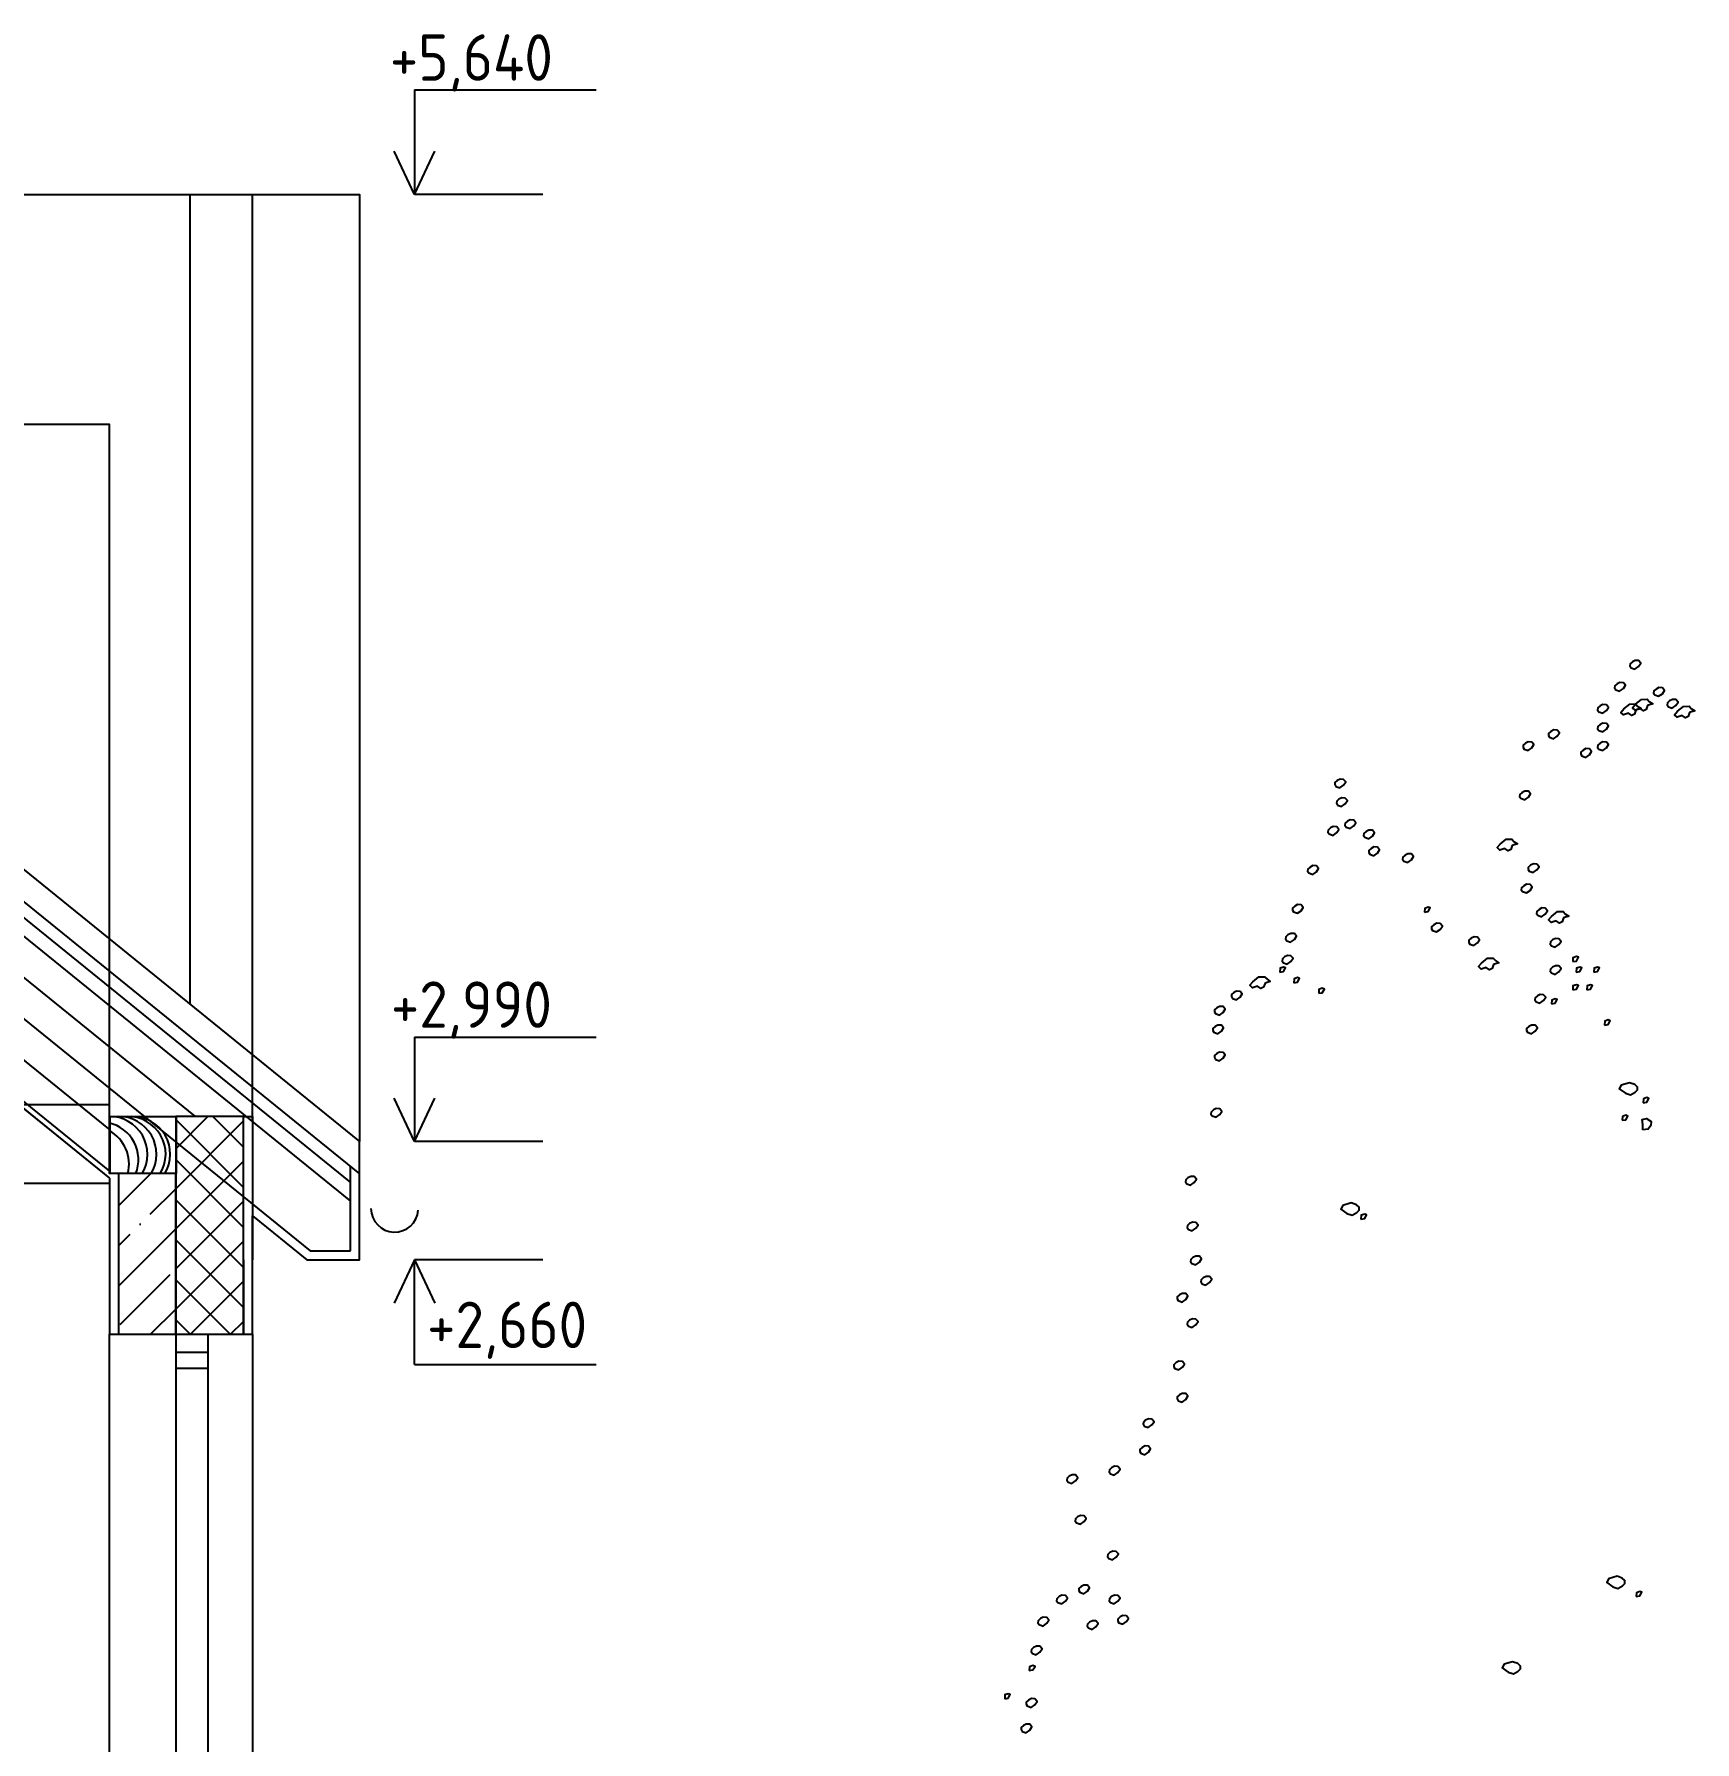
# Model space of a CAD drawing. Header units: millimetres. Extents: x 462666 to 1244237, y 2328025 to 3795663.
# Drawn here: x 1091506 to 1096157, y 2726854 to 2731637 of the extents above; entities that cross this region are included whole.
import ezdxf
from ezdxf.enums import TextEntityAlignment as Align
from ezdxf.lldxf.tags import DXFTag

# ---------------------------------------------------------------- set-up
doc = ezdxf.new("R2010")
doc.units = ezdxf.units.MM
for name, color, linetype in [('arbre', 250, 'Continuous'), ('IZH_min_REZ', 6, 'BATTING'), ('MUR_POH', 64, 'Continuous'), ('MUR_REZ', 3, 'Continuous'), ('MUR_ZAK', 64, 'DASHED'), ('NAB_ZAR', 14, 'Continuous'), ('PLO_LIN', 6, 'Continuous'), ('POP_100', 8, 'Continuous'), ('ZAK_DIM', 7, 'Continuous')]:
    doc.layers.add(name, color=color, linetype=linetype)
doc.styles.add('ISOCP.SHX', font='ISOCP.shx', dxfattribs={"height": 150})
doc.linetypes.add('BATTING', pattern='A,0.00254,-2.54,[134,LTYPESHP.SHX,S=2.54,R=0,X=-2.54,Y=0],-5.08,[134,LTYPESHP.SHX,S=2.54,R=180,X=2.54,Y=0],-2.54', length=10.16254)
tags = doc.linetypes.add('DASHED', pattern=[0.75, 0.5, -0.25]).pattern_tags.tags
tags[6:7] = [DXFTag(74, 4), DXFTag(75, 0), DXFTag(340, '0'), DXFTag(46, 1.0), DXFTag(50, 0.0), DXFTag(44, 0.0), DXFTag(45, 0.0)]
tags[4:5] = [DXFTag(74, 4), DXFTag(75, 0), DXFTag(340, '0'), DXFTag(46, 1.0), DXFTag(50, 0.0), DXFTag(44, 0.0), DXFTag(45, 0.0)]

# ---------------------------------------------------------------- blocks, each defined once
blk = doc.blocks.new('KOTA_V_REZ')
for p, q in [((0, 293), (0, 0)), ((0, 293), (508.9, 293)), ((0, 0), (-56.6, 121.3)), ((0, 0), (56.6, 121.3))]:
    blk.add_line(p, q)
at = {"color": 7, "style": 'ISOCP.SHX'}
blk.add_attdef('±0.000', text='', height=120, dxfattribs=at).set_placement((210.4, 383.7), align=Align.MIDDLE_CENTER)
blk = doc.blocks.new('arbre3')
at = {"layer": 'arbre', "color": 252}
for points in [[(254.241, 37.719), (254.282, 37.704), (254.321, 37.732), (254.345, 37.767), (254.321, 37.795), (254.284, 37.797), (254.254, 37.782), (254.23, 37.76), (254.228, 37.739)], [(254.077, 37.483), (254.118, 37.468), (254.158, 37.496), (254.181, 37.531), (254.158, 37.559), (254.121, 37.561), (254.09, 37.546), (254.066, 37.524), (254.064, 37.502)], [(253.895, 37.247), (253.937, 37.231), (253.976, 37.26), (254, 37.294), (253.976, 37.323), (253.939, 37.325), (253.908, 37.31), (253.884, 37.288), (253.882, 37.266)], [(254.162, 37.278), (254.227, 37.33), (254.288, 37.332), (254.314, 37.304), (254.349, 37.282), (254.293, 37.265), (254.277, 37.222), (254.247, 37.206), (254.212, 37.232), (254.16, 37.215), (254.13, 37.241)], [(254.287, 37.328), (254.352, 37.38), (254.413, 37.382), (254.439, 37.354), (254.474, 37.332), (254.418, 37.315), (254.402, 37.272), (254.372, 37.256), (254.337, 37.282), (254.285, 37.265), (254.255, 37.291)], [(254.495, 37.428), (254.536, 37.413), (254.576, 37.441), (254.599, 37.476), (254.576, 37.504), (254.539, 37.507), (254.508, 37.491), (254.484, 37.47), (254.482, 37.448)], [(254.641, 37.301), (254.682, 37.286), (254.721, 37.314), (254.745, 37.349), (254.721, 37.377), (254.684, 37.379), (254.654, 37.364), (254.63, 37.342), (254.627, 37.321)], [(254.737, 37.253), (254.802, 37.305), (254.863, 37.307), (254.889, 37.279), (254.924, 37.257), (254.868, 37.24), (254.852, 37.197), (254.822, 37.181), (254.787, 37.207), (254.735, 37.19), (254.705, 37.216)], [(253.368, 36.974), (253.41, 36.959), (253.449, 36.987), (253.473, 37.022), (253.449, 37.05), (253.412, 37.052), (253.381, 37.037), (253.357, 37.015), (253.355, 36.994)], [(253.895, 37.047), (253.937, 37.032), (253.976, 37.06), (254, 37.095), (253.976, 37.123), (253.939, 37.125), (253.908, 37.11), (253.884, 37.088), (253.882, 37.066)], [(253.096, 36.847), (253.137, 36.832), (253.176, 36.86), (253.2, 36.895), (253.176, 36.923), (253.139, 36.925), (253.109, 36.91), (253.085, 36.888), (253.083, 36.866)], [(253.714, 36.774), (253.755, 36.759), (253.794, 36.787), (253.818, 36.822), (253.794, 36.85), (253.757, 36.852), (253.727, 36.837), (253.703, 36.816), (253.701, 36.794)], [(253.895, 36.847), (253.937, 36.832), (253.976, 36.86), (254, 36.895), (253.976, 36.923), (253.939, 36.925), (253.908, 36.91), (253.884, 36.888), (253.882, 36.866)], [(251.078, 36.447), (251.12, 36.432), (251.159, 36.46), (251.183, 36.495), (251.159, 36.523), (251.122, 36.525), (251.091, 36.51), (251.067, 36.489), (251.065, 36.467)], [(251.096, 36.247), (251.138, 36.232), (251.177, 36.26), (251.201, 36.295), (251.177, 36.323), (251.14, 36.326), (251.109, 36.31), (251.086, 36.289), (251.083, 36.267)], [(253.059, 36.32), (253.101, 36.305), (253.14, 36.333), (253.164, 36.368), (253.14, 36.396), (253.103, 36.398), (253.072, 36.383), (253.048, 36.361), (253.046, 36.34)], [(251.187, 36.011), (251.229, 35.996), (251.268, 36.024), (251.292, 36.059), (251.268, 36.087), (251.231, 36.089), (251.2, 36.074), (251.176, 36.053), (251.174, 36.031)], [(251.006, 35.939), (251.047, 35.923), (251.086, 35.952), (251.11, 35.986), (251.086, 36.015), (251.049, 36.017), (251.019, 36.002), (250.995, 35.98), (250.992, 35.958)], [(251.387, 35.902), (251.429, 35.887), (251.468, 35.915), (251.492, 35.95), (251.468, 35.978), (251.431, 35.98), (251.4, 35.965), (251.376, 35.944), (251.374, 35.922)], [(252.837, 35.829), (252.903, 35.881), (252.963, 35.883), (252.989, 35.855), (253.024, 35.833), (252.968, 35.816), (252.953, 35.772), (252.922, 35.757), (252.887, 35.783), (252.835, 35.766), (252.805, 35.792)], [(251.442, 35.721), (251.483, 35.705), (251.522, 35.734), (251.546, 35.768), (251.522, 35.797), (251.485, 35.799), (251.455, 35.784), (251.431, 35.762), (251.429, 35.74)], [(251.805, 35.648), (251.847, 35.633), (251.886, 35.661), (251.91, 35.696), (251.886, 35.724), (251.849, 35.726), (251.818, 35.711), (251.794, 35.689), (251.792, 35.667)], [(250.787, 35.521), (250.829, 35.505), (250.868, 35.534), (250.892, 35.569), (250.868, 35.597), (250.831, 35.599), (250.8, 35.584), (250.777, 35.562), (250.774, 35.54)], [(253.15, 35.539), (253.191, 35.524), (253.231, 35.552), (253.255, 35.587), (253.231, 35.615), (253.194, 35.617), (253.163, 35.602), (253.139, 35.58), (253.137, 35.558)], [(253.077, 35.321), (253.119, 35.306), (253.158, 35.334), (253.182, 35.369), (253.158, 35.397), (253.121, 35.399), (253.091, 35.384), (253.067, 35.362), (253.064, 35.34)], [(250.624, 35.103), (250.665, 35.088), (250.704, 35.116), (250.728, 35.151), (250.704, 35.179), (250.667, 35.181), (250.637, 35.166), (250.613, 35.144), (250.611, 35.122)], [(252.027, 35.1), (252.066, 35.107), (252.088, 35.146), (252.066, 35.154), (252.029, 35.141)], [(253.241, 35.067), (253.282, 35.051), (253.321, 35.08), (253.345, 35.114), (253.321, 35.143), (253.285, 35.145), (253.254, 35.13), (253.23, 35.108), (253.228, 35.086)], [(252.114, 34.903), (252.156, 34.888), (252.195, 34.916), (252.219, 34.951), (252.195, 34.979), (252.158, 34.981), (252.127, 34.966), (252.103, 34.944), (252.101, 34.923)], [(253.387, 35.054), (253.453, 35.106), (253.513, 35.108), (253.539, 35.08), (253.574, 35.059), (253.518, 35.041), (253.503, 34.998), (253.472, 34.982), (253.437, 35.009), (253.385, 34.991), (253.355, 35.017)], [(250.551, 34.794), (250.592, 34.779), (250.632, 34.807), (250.655, 34.842), (250.632, 34.87), (250.595, 34.872), (250.564, 34.857), (250.54, 34.835), (250.538, 34.814)], [(252.514, 34.758), (252.555, 34.742), (252.594, 34.771), (252.618, 34.805), (252.594, 34.834), (252.558, 34.836), (252.527, 34.821), (252.503, 34.799), (252.501, 34.777)], [(253.386, 34.74), (253.428, 34.724), (253.467, 34.753), (253.491, 34.787), (253.467, 34.816), (253.43, 34.818), (253.4, 34.803), (253.376, 34.781), (253.373, 34.759)], [(250.515, 34.558), (250.556, 34.543), (250.595, 34.571), (250.619, 34.606), (250.595, 34.634), (250.558, 34.636), (250.528, 34.621), (250.504, 34.599), (250.502, 34.577)], [(252.637, 34.554), (252.703, 34.607), (252.763, 34.609), (252.79, 34.58), (252.824, 34.559), (252.768, 34.541), (252.753, 34.498), (252.722, 34.483), (252.687, 34.509), (252.635, 34.491), (252.605, 34.517)], [(253.615, 34.571), (253.654, 34.577), (253.676, 34.617), (253.654, 34.625), (253.617, 34.612)], [(250.188, 34.355), (250.253, 34.407), (250.314, 34.409), (250.34, 34.381), (250.374, 34.359), (250.318, 34.341), (250.303, 34.298), (250.272, 34.283), (250.238, 34.309), (250.185, 34.291), (250.155, 34.318)], [(250.477, 34.458), (250.516, 34.464), (250.538, 34.503), (250.516, 34.512), (250.479, 34.499)], [(250.628, 34.344), (250.667, 34.351), (250.689, 34.39), (250.667, 34.399), (250.63, 34.385)], [(253.386, 34.449), (253.428, 34.434), (253.467, 34.462), (253.491, 34.497), (253.467, 34.525), (253.43, 34.527), (253.4, 34.512), (253.376, 34.49), (253.373, 34.468)], [(253.653, 34.458), (253.692, 34.464), (253.714, 34.503), (253.692, 34.512), (253.655, 34.499)], [(253.842, 34.458), (253.881, 34.464), (253.903, 34.503), (253.881, 34.512), (253.844, 34.499)], [(249.97, 34.176), (250.011, 34.161), (250.05, 34.189), (250.074, 34.224), (250.05, 34.252), (250.013, 34.255), (249.983, 34.239), (249.959, 34.218), (249.957, 34.196)], [(250.893, 34.231), (250.932, 34.237), (250.954, 34.276), (250.932, 34.285), (250.895, 34.272)], [(253.223, 34.14), (253.264, 34.125), (253.303, 34.153), (253.327, 34.188), (253.303, 34.216), (253.266, 34.218), (253.236, 34.203), (253.212, 34.181), (253.21, 34.16)], [(253.615, 34.269), (253.654, 34.275), (253.676, 34.314), (253.654, 34.323), (253.617, 34.31)], [(253.766, 34.269), (253.805, 34.275), (253.827, 34.314), (253.805, 34.323), (253.769, 34.31)], [(249.788, 34.013), (249.829, 33.998), (249.868, 34.026), (249.892, 34.061), (249.868, 34.089), (249.831, 34.091), (249.801, 34.076), (249.777, 34.054), (249.775, 34.032)], [(253.388, 34.117), (253.427, 34.124), (253.449, 34.163), (253.427, 34.172), (253.39, 34.159)], [(249.77, 33.813), (249.811, 33.798), (249.85, 33.826), (249.874, 33.861), (249.85, 33.889), (249.813, 33.891), (249.783, 33.876), (249.759, 33.854), (249.757, 33.833)], [(253.132, 33.813), (253.173, 33.798), (253.212, 33.826), (253.236, 33.861), (253.212, 33.889), (253.175, 33.891), (253.145, 33.876), (253.121, 33.854), (253.119, 33.833)], [(253.955, 33.891), (253.995, 33.897), (254.016, 33.936), (253.995, 33.945), (253.958, 33.932)], [(249.788, 33.522), (249.829, 33.507), (249.868, 33.535), (249.892, 33.57), (249.868, 33.598), (249.831, 33.6), (249.801, 33.585), (249.777, 33.564), (249.775, 33.542)], [(254.18, 33.16), (254.234, 33.143), (254.284, 33.171), (254.31, 33.195), (254.31, 33.226), (254.282, 33.254), (254.225, 33.273), (254.136, 33.245), (254.114, 33.206)], [(249.751, 32.918), (249.793, 32.903), (249.832, 32.931), (249.856, 32.966), (249.832, 32.994), (249.795, 32.996), (249.764, 32.981), (249.741, 32.959), (249.738, 32.937)], [(254.371, 33.059), (254.41, 33.066), (254.432, 33.105), (254.41, 33.113), (254.373, 33.1)], [(254.144, 32.87), (254.184, 32.877), (254.205, 32.916), (254.184, 32.924), (254.147, 32.911)], [(254.366, 32.767), (254.366, 32.826), (254.359, 32.878), (254.405, 32.891), (254.457, 32.859), (254.451, 32.813), (254.424, 32.774)], [(249.479, 32.191), (249.52, 32.176), (249.559, 32.204), (249.583, 32.239), (249.559, 32.267), (249.522, 32.269), (249.492, 32.254), (249.468, 32.232), (249.466, 32.211)], [(251.195, 31.872), (251.25, 31.855), (251.3, 31.883), (251.326, 31.907), (251.326, 31.938), (251.298, 31.966), (251.241, 31.985), (251.152, 31.957), (251.13, 31.918)], [(251.346, 31.812), (251.386, 31.818), (251.407, 31.858), (251.386, 31.866), (251.349, 31.853)], [(249.497, 31.701), (249.538, 31.685), (249.577, 31.714), (249.601, 31.748), (249.577, 31.777), (249.54, 31.779), (249.51, 31.764), (249.486, 31.742), (249.484, 31.72)], [(249.533, 31.337), (249.575, 31.322), (249.614, 31.35), (249.638, 31.385), (249.614, 31.413), (249.577, 31.415), (249.546, 31.4), (249.522, 31.379), (249.52, 31.357)], [(249.642, 31.119), (249.684, 31.104), (249.723, 31.132), (249.747, 31.167), (249.723, 31.195), (249.686, 31.197), (249.655, 31.182), (249.632, 31.161), (249.629, 31.139)], [(249.388, 30.938), (249.429, 30.922), (249.468, 30.951), (249.492, 30.985), (249.468, 31.014), (249.431, 31.016), (249.401, 31.001), (249.377, 30.979), (249.375, 30.957)], [(249.497, 30.665), (249.538, 30.65), (249.577, 30.678), (249.601, 30.713), (249.577, 30.741), (249.54, 30.743), (249.51, 30.728), (249.486, 30.706), (249.484, 30.685)], [(249.352, 30.211), (249.393, 30.196), (249.432, 30.224), (249.456, 30.259), (249.432, 30.287), (249.395, 30.289), (249.365, 30.274), (249.341, 30.252), (249.339, 30.23)], [(249.388, 29.866), (249.429, 29.85), (249.468, 29.879), (249.492, 29.913), (249.468, 29.942), (249.431, 29.944), (249.401, 29.929), (249.377, 29.907), (249.375, 29.885)], [(249.024, 29.593), (249.066, 29.578), (249.105, 29.606), (249.129, 29.641), (249.105, 29.669), (249.068, 29.671), (249.037, 29.656), (249.014, 29.634), (249.011, 29.613)], [(248.988, 29.303), (249.029, 29.287), (249.069, 29.316), (249.092, 29.35), (249.069, 29.379), (249.032, 29.381), (249.001, 29.366), (248.977, 29.344), (248.975, 29.322)], [(248.661, 29.084), (248.702, 29.069), (248.741, 29.098), (248.765, 29.132), (248.741, 29.161), (248.704, 29.163), (248.674, 29.147), (248.65, 29.126), (248.648, 29.104)], [(248.207, 28.994), (248.248, 28.978), (248.287, 29.007), (248.311, 29.041), (248.287, 29.07), (248.25, 29.072), (248.22, 29.057), (248.196, 29.035), (248.194, 29.013)], [(248.297, 28.558), (248.339, 28.542), (248.378, 28.571), (248.402, 28.605), (248.378, 28.634), (248.341, 28.636), (248.31, 28.621), (248.287, 28.599), (248.284, 28.577)], [(248.643, 28.176), (248.684, 28.161), (248.723, 28.189), (248.747, 28.224), (248.723, 28.252), (248.686, 28.254), (248.656, 28.239), (248.632, 28.217), (248.63, 28.196)], [(248.334, 27.813), (248.375, 27.798), (248.414, 27.826), (248.438, 27.861), (248.414, 27.889), (248.377, 27.891), (248.347, 27.876), (248.323, 27.854), (248.321, 27.832)], [(254.044, 27.872), (254.098, 27.855), (254.148, 27.883), (254.174, 27.907), (254.174, 27.938), (254.146, 27.966), (254.09, 27.985), (254, 27.957), (253.979, 27.918)], [(254.296, 27.768), (254.335, 27.774), (254.357, 27.813), (254.335, 27.822), (254.298, 27.809)], [(248.098, 27.704), (248.139, 27.689), (248.178, 27.717), (248.202, 27.752), (248.178, 27.78), (248.141, 27.782), (248.111, 27.767), (248.087, 27.745), (248.084, 27.723)], [(248.661, 27.704), (248.702, 27.689), (248.741, 27.717), (248.765, 27.752), (248.741, 27.78), (248.704, 27.782), (248.674, 27.767), (248.65, 27.745), (248.648, 27.723)], [(247.898, 27.468), (247.939, 27.452), (247.978, 27.481), (248.002, 27.515), (247.978, 27.544), (247.941, 27.546), (247.911, 27.531), (247.887, 27.509), (247.885, 27.487)], [(248.425, 27.431), (248.466, 27.416), (248.505, 27.444), (248.529, 27.479), (248.505, 27.507), (248.468, 27.509), (248.438, 27.494), (248.414, 27.473), (248.412, 27.451)], [(248.752, 27.486), (248.793, 27.471), (248.832, 27.499), (248.856, 27.534), (248.832, 27.562), (248.795, 27.564), (248.765, 27.549), (248.741, 27.527), (248.739, 27.505)], [(247.825, 27.159), (247.866, 27.144), (247.905, 27.172), (247.929, 27.207), (247.905, 27.235), (247.868, 27.237), (247.838, 27.222), (247.814, 27.2), (247.812, 27.178)], [(247.792, 26.974), (247.831, 26.981), (247.853, 27.02), (247.831, 27.028), (247.794, 27.015)], [(252.925, 26.957), (252.979, 26.94), (253.029, 26.968), (253.055, 26.992), (253.055, 27.022), (253.027, 27.051), (252.97, 27.07), (252.881, 27.042), (252.86, 27.003)], [(247.528, 26.672), (247.567, 26.678), (247.588, 26.717), (247.567, 26.726), (247.53, 26.713)], [(247.77, 26.596), (247.812, 26.58), (247.851, 26.609), (247.875, 26.643), (247.851, 26.672), (247.814, 26.674), (247.783, 26.659), (247.76, 26.637), (247.757, 26.615)], [(247.716, 26.323), (247.757, 26.308), (247.796, 26.336), (247.82, 26.371), (247.796, 26.399), (247.759, 26.401), (247.729, 26.386), (247.705, 26.364), (247.703, 26.343)]]:
    blk.add_lwpolyline(points, close=True, dxfattribs=at)

msp = doc.modelspace()

# ---------------------------------------------------------------- hatches: boundary and pattern name
at = {"layer": 'MUR_POH', "linetype": 'ByBlock', "ltscale": 250}
h = msp.add_hatch(dxfattribs=at)
h.set_pattern_fill('ANSI31', color=8, scale=150, angle=45, style=0)
h.set_pattern_definition([(90, (207070.4, -37555.27), (-476.25, 3e-14), [])])
h.paths.add_polyline_path([(1085867.2, 2728520.4), (1067394.7, 2728520.4), (1067394.7, 2731187.6), (1087217.5, 2731187.6), (1087217.5, 2729620.2)])
h.paths.add_polyline_path([(1087517.5, 2729864.5), (1087517.5, 2731187.6), (1089142.2, 2731187.6)])
h.paths.add_polyline_path([(1092417.2, 2728535.3), (1089142.2, 2731187.6), (1092417.2, 2731187.6)])
at = {"layer": 'PLO_LIN'}
h = msp.add_hatch(dxfattribs=at)
h.set_pattern_fill('NET', color=252, scale=25, angle=45, style=0)
h.set_pattern_definition([(45, (0, -12161.794), (-56.1266008, 56.1266008), []), (135, (0, -12161.794), (-56.1266008, -56.1266008), [])])
h.paths.add_polyline_path([(1092092.2, 2727995.7), (1092092.2, 2728605.7), (1091902.2, 2728605.7), (1091902.2, 2727995.7)])
at = {"layer": 'POP_100'}
h = msp.add_hatch(dxfattribs=at)
h.set_pattern_fill('ANSI35', color=8, scale=25, style=0)
h.set_pattern_definition([(45, (0, -12161.8), (-112.2532015, 112.2532015), []), (45, (112.25, -12161.8), (-112.2532015, 112.2532015), [198.4375, -39.6875, 0, -39.6875])])
h.paths.add_polyline_path([(1091902.2, 2727995.7), (1091902.2, 2728445.7), (1091742.2, 2728445.7), (1091742.2, 2727995.7)])

# ---------------------------------------------------------------- linework, layer by layer
at = {"layer": 'IZH_min_REZ', "color": 252, "ltscale": 9}
for points in [[(1086344, 2728605.7), (1089142.6, 2730884.9), (1091956.9, 2728605.7)], [(1086567.2, 2728555.3), (1089142.9, 2730653), (1091718.3, 2728567.3)]]:
    msp.add_lwpolyline(points, dxfattribs=at)
at = {"layer": 'MUR_POH', "color": 3, "flags": 128}
msp.add_lwpolyline([(1085867.2, 2728520.4), (1089142.2, 2731187.6), (1092417.2, 2728535.3)], dxfattribs=at)
at = {"layer": 'MUR_POH', "color": 8, "linetype": 'DASHED', "ltscale": 250, "flags": 128}
for points in [[(1092117.2, 2728591.7), (1092117.2, 2731187.6)], [(1091717.2, 2728458.8), (1091717.2, 2730543.5), (1067985.1, 2730543.5), (1067985.1, 2726155.4)]]:
    msp.add_lwpolyline(points, dxfattribs=at)
at = {"layer": 'MUR_POH', "color": 3}
msp.add_lwpolyline([(1086567.2, 2728419.9), (1089143.1, 2730517.7), (1091717.2, 2728433.1)], dxfattribs=at)
msp.add_arc((1092515.5, 2728348.2), 66.4, 180.3764, 355.9284, dxfattribs=at)
at = {"layer": 'MUR_REZ'}
for p, q in [((1089143.1, 2730517.7), (1091717.2, 2728433.1)), ((1092417.2, 2728345.8), (1092417.2, 2728535.3)), ((1091717.2, 2728433.1), (1091717.2, 2727995.7))]:
    msp.add_line(p, q, dxfattribs=at)
at = {"layer": 'MUR_REZ', "flags": 128}
for points in [[(1092117.2, 2727995.7), (1092117.2, 2728327.9), (1092269.6, 2728204.4), (1092417.2, 2728204.4), (1092417.2, 2728345.8)], [(1091717.2, 2727995.7), (1092117.2, 2727995.7)]]:
    msp.add_lwpolyline(points, dxfattribs=at)
at = {"layer": 'MUR_REZ'}
msp.add_lwpolyline([(1092092.2, 2728204.4), (1092092.2, 2727995.7)], dxfattribs=at)
at = {"layer": 'MUR_ZAK', "ltscale": 175}
msp.add_lwpolyline([(1091717.2, 2728638.1), (1086567.2, 2728638.1)], dxfattribs=at)
at = {"layer": 'MUR_ZAK', "ltscale": 175, "flags": 128}
msp.add_lwpolyline([(1091717.2, 2728418.1), (1086567.2, 2728418.1)], dxfattribs=at)
at = {"layer": 'NAB_ZAR', "flags": 128}
for points in [[(1091902.2, 2727995.7), (1091902.2, 2726345.7)], [(1091992.2, 2727995.7), (1091992.2, 2726345.7)], [(1091902.2, 2727945.7), (1091992.2, 2727945.7)], [(1091902.2, 2727900.7), (1091992.2, 2727900.7)]]:
    msp.add_lwpolyline(points, dxfattribs=at)
at = {"layer": 'PLO_LIN', "color": 252}
for p, q in [((1091742.2, 2728445.7), (1091742.2, 2727995.7)), ((1092392.2, 2728229.4), (1092392.2, 2728465.5))]:
    msp.add_line(p, q, dxfattribs=at)
for points in [[(1087517.5, 2731187.6), (1092417.2, 2731187.6), (1092417.2, 2728535.3)], [(1085867.2, 2728430.2), (1089142.3, 2731097.4), (1092417.2, 2728445.3)], [(1085892.2, 2728405.4), (1089142.3, 2731052.3), (1092392.2, 2728420.5)], [(1085892.2, 2728353.8), (1089142.4, 2731000.8), (1092392.2, 2728369)], [(1086486.5, 2728605.7), (1089142.7, 2730768.9), (1092278.5, 2728229.4), (1092392.2, 2728229.4)], [(1086559.6, 2728433.1), (1089143.1, 2730537), (1091717.2, 2728452.4)], [(1092092.2, 2728605.7), (1092117.2, 2728605.7), (1092117.2, 2728204.4)], [(1091902.2, 2727995.7), (1091902.2, 2728445.7)], [(1091717.2, 2726345.7), (1091717.2, 2727995.7)], [(1092117.2, 2727995.7), (1092117.2, 2726345.7)]]:
    msp.add_lwpolyline(points, dxfattribs=at)
for points in [[(1091902.2, 2728605.7), (1091902.2, 2728445.7), (1091717.2, 2728445.7), (1091717.2, 2728605.7)], [(1091903.3, 2728605.7), (1091903.3, 2728445.7), (1091718.3, 2728445.7), (1091718.3, 2728605.7)], [(1092092.2, 2727995.7), (1092092.2, 2728605.7), (1091902.2, 2728605.7), (1091902.2, 2727995.7)]]:
    msp.add_lwpolyline(points, close=True, dxfattribs=at)
for centre, start, end in [((1091717.4, 2728500.1), 328.9417, 91.1249), ((1091692.2, 2728484.7), 338.3141, 77.3382), ((1091665.9, 2728472.9), 345.0739, 62.0879), ((1091743, 2728500.1), 328.9417, 91.1249), ((1091768.6, 2728500.1), 328.9417, 91.1249), ((1091781.4, 2728500.1), 328.9417, 91.1249)]:
    msp.add_arc(centre, 105.6, start, end, dxfattribs=at)
at = {"layer": 'ZAK_DIM'}
for p, q in [((1092930.5, 2731187.6), (1092571.1, 2731187.6)), ((1092930.5, 2728535.3), (1092571.1, 2728535.3)), ((1092930.5, 2728204.4), (1092571.1, 2728204.4))]:
    msp.add_line(p, q, dxfattribs=at)

# ---------------------------------------------------------------- block references
at = {"layer": 'arbre', "xscale": 261.3775937935833, "yscale": 261.3775937935833, "zscale": 261.3775937935833}
msp.add_blockref('arbre3', (1029525.9, 2720003.5), dxfattribs=at)
at = {"layer": 'ZAK_DIM'}
ref = msp.add_blockref('KOTA_V_REZ', (1092571.1, 2731187.6), dxfattribs=at)
ref.add_attrib('±0.000', '+5,640', dxfattribs={"height": 130, "style": 'ISOCP.SHX'}).set_placement((1092730.4, 2731571.3), align=Align.MIDDLE_CENTER)
ref = msp.add_blockref('KOTA_V_REZ', (1092571.1, 2728535.3), dxfattribs=at)
ref.add_attrib('±0.000', '+2,990', dxfattribs={"height": 130, "style": 'ISOCP.SHX'}).set_placement((1092730.4, 2728919), align=Align.MIDDLE_CENTER)
ref = msp.add_blockref('KOTA_V_REZ', (1092571.1, 2728204.4), dxfattribs=dict(at, xscale=-1, rotation=180))
ref.add_attrib('±0.000', '+2,660', dxfattribs={"height": 130, "style": 'ISOCP.SHX'}).set_placement((1092830.5, 2728022.2), align=Align.MIDDLE_CENTER)

doc.saveas('drawing.dxf')
